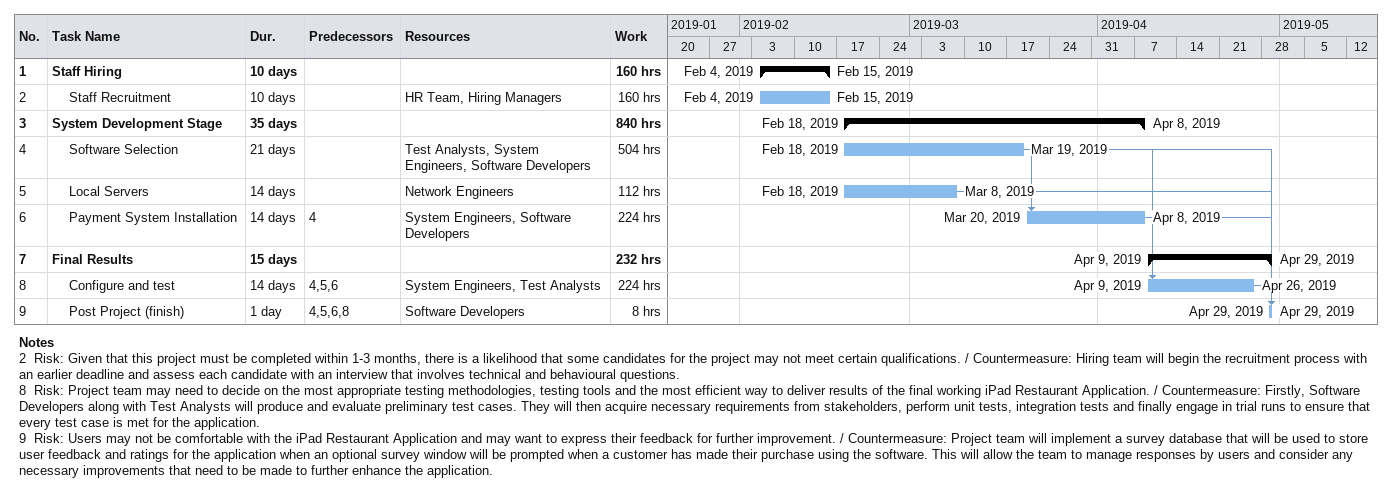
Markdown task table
| ID | Level | Task | Duration | Start | Finish | Predecessors | Resources | Work (h) |
|---|---|---|---|---|---|---|---|---|
| 1 | 1 | **Staff Hiring** | 10d | 2019-02-04 | 2019-02-15 |  |  | 160 |
| 2 | 2 | Staff Recruitment | 10d | 2019-02-04 | 2019-02-15 |  | HR Team, Hiring Managers | 160 |
| 3 | 1 | **System Development Stage** | 35d | 2019-02-18 | 2019-04-08 |  |  | 840 |
| 4 | 2 | Software Selection | 21d | 2019-02-18 | 2019-03-19 |  | Test Analysts, System Engineers, Software Developers | 504 |
| 5 | 2 | Local Servers | 14d | 2019-02-18 | 2019-03-08 |  | Network Engineers | 112 |
| 6 | 2 | Payment System Installation | 14d | 2019-03-20 | 2019-04-08 | 4 | System Engineers, Software Developers | 224 |
| 7 | 1 | **Final Results** | 15d | 2019-04-09 | 2019-04-29 |  |  | 232 |
| 8 | 2 | Configure and test | 14d | 2019-04-09 | 2019-04-26 | 4, 5, 6 | System Engineers, Test Analysts | 224 |
| 9 | 2 | Post Project (finish) | 1d | 2019-04-29 | 2019-04-29 | 4, 5, 6, 8 | Software Developers | 8 |

Notes
- 2: Risk: Given that this project must be completed within 1-3 months, there is a likelihood that some candidates for the project may not meet certain qualifications. / Countermeasure: Hiring team will begin the recruitment process with an earlier deadline and assess each candidate with an interview that involves technical and behavioural questions.
- 8: Risk: Project team may need to decide on the most appropriate testing methodologies, testing tools and the most efficient way to deliver results of the final working iPad Restaurant Application. / Countermeasure: Firstly, Software Developers along with Test Analysts will produce and evaluate preliminary test cases. They will then acquire necessary requirements from stakeholders, perform unit tests, integration tests and finally engage in trial runs to ensure that every test case is met for the application.
- 9: Risk: Users may not be comfortable with the iPad Restaurant Application and may want to express their feedback for further improvement. / Countermeasure: Project team will implement a survey database that will be used to store user feedback and ratings for the application when an optional survey window will be prompted when a customer has made their purchase using the software. This will allow the team to manage responses by users and consider any necessary improvements that need to be made to further enhance the application.
